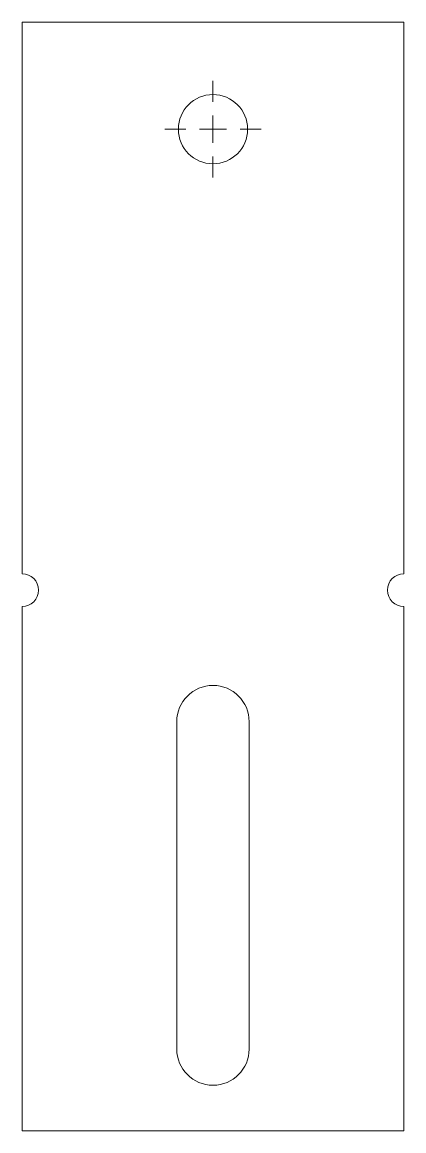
# Model space of a CAD drawing. Header units: millimetres. Extents: x 62 to 132, y 14 to 217.
import ezdxf

# ---------------------------------------------------------------- set-up
doc = ezdxf.new("R2010")
doc.units = ezdxf.units.MM

# ---------------------------------------------------------------- blocks, each defined once
blk = doc.blocks.new('SW_CENTERMARKSYMBOL_0')
at = {"color": 0, "linetype": 'Continuous', "lineweight": 0}
for p, q in [((0, 5), (0, 8.85)), ((0, 0), (0, 2.5)), ((-5, 0), (-8.85, 0)), ((0, 0), (-2.5, 0)), ((0, 0), (0, -2.5)), ((0, 0), (2.5, 0)), ((5, 0), (8.85, 0)), ((0, -5), (0, -8.85))]:
    blk.add_line(p, q, dxfattribs=at)

msp = doc.modelspace()

# ---------------------------------------------------------------- linework, layer by layer
at = {"color": 7, "linetype": 'Continuous', "lineweight": 15}
for p, q in [((62.12, 115.66), (62.12, 216.77)), ((62.12, 216.77), (132.12, 216.77)), ((132.12, 115.66), (132.12, 216.77)), ((62.12, 13.55), (62.12, 109.66)), ((132.12, 13.55), (132.12, 109.66)), ((90.48, 88.55), (90.48, 28.55)), ((103.76, 88.55), (103.76, 28.55)), ((62.12, 13.55), (132.12, 13.55))]:
    msp.add_line(p, q, dxfattribs=at)
msp.add_circle((97.12, 197.15), 6.35, dxfattribs=at)
for centre, radius, start, end in [((62.12, 112.66), 3, 270, 90), ((132.12, 112.66), 3, 90, 270), ((97.12, 88.55), 6.64, 0, 180), ((97.12, 28.55), 6.64, 180, 0)]:
    msp.add_arc(centre, radius, start, end, dxfattribs=at)

# ---------------------------------------------------------------- block references
at = {"color": 7, "linetype": 'Continuous', "lineweight": 0}
msp.add_blockref('SW_CENTERMARKSYMBOL_0', (97.12, 197.15), dxfattribs=at)

doc.saveas('drawing.dxf')
